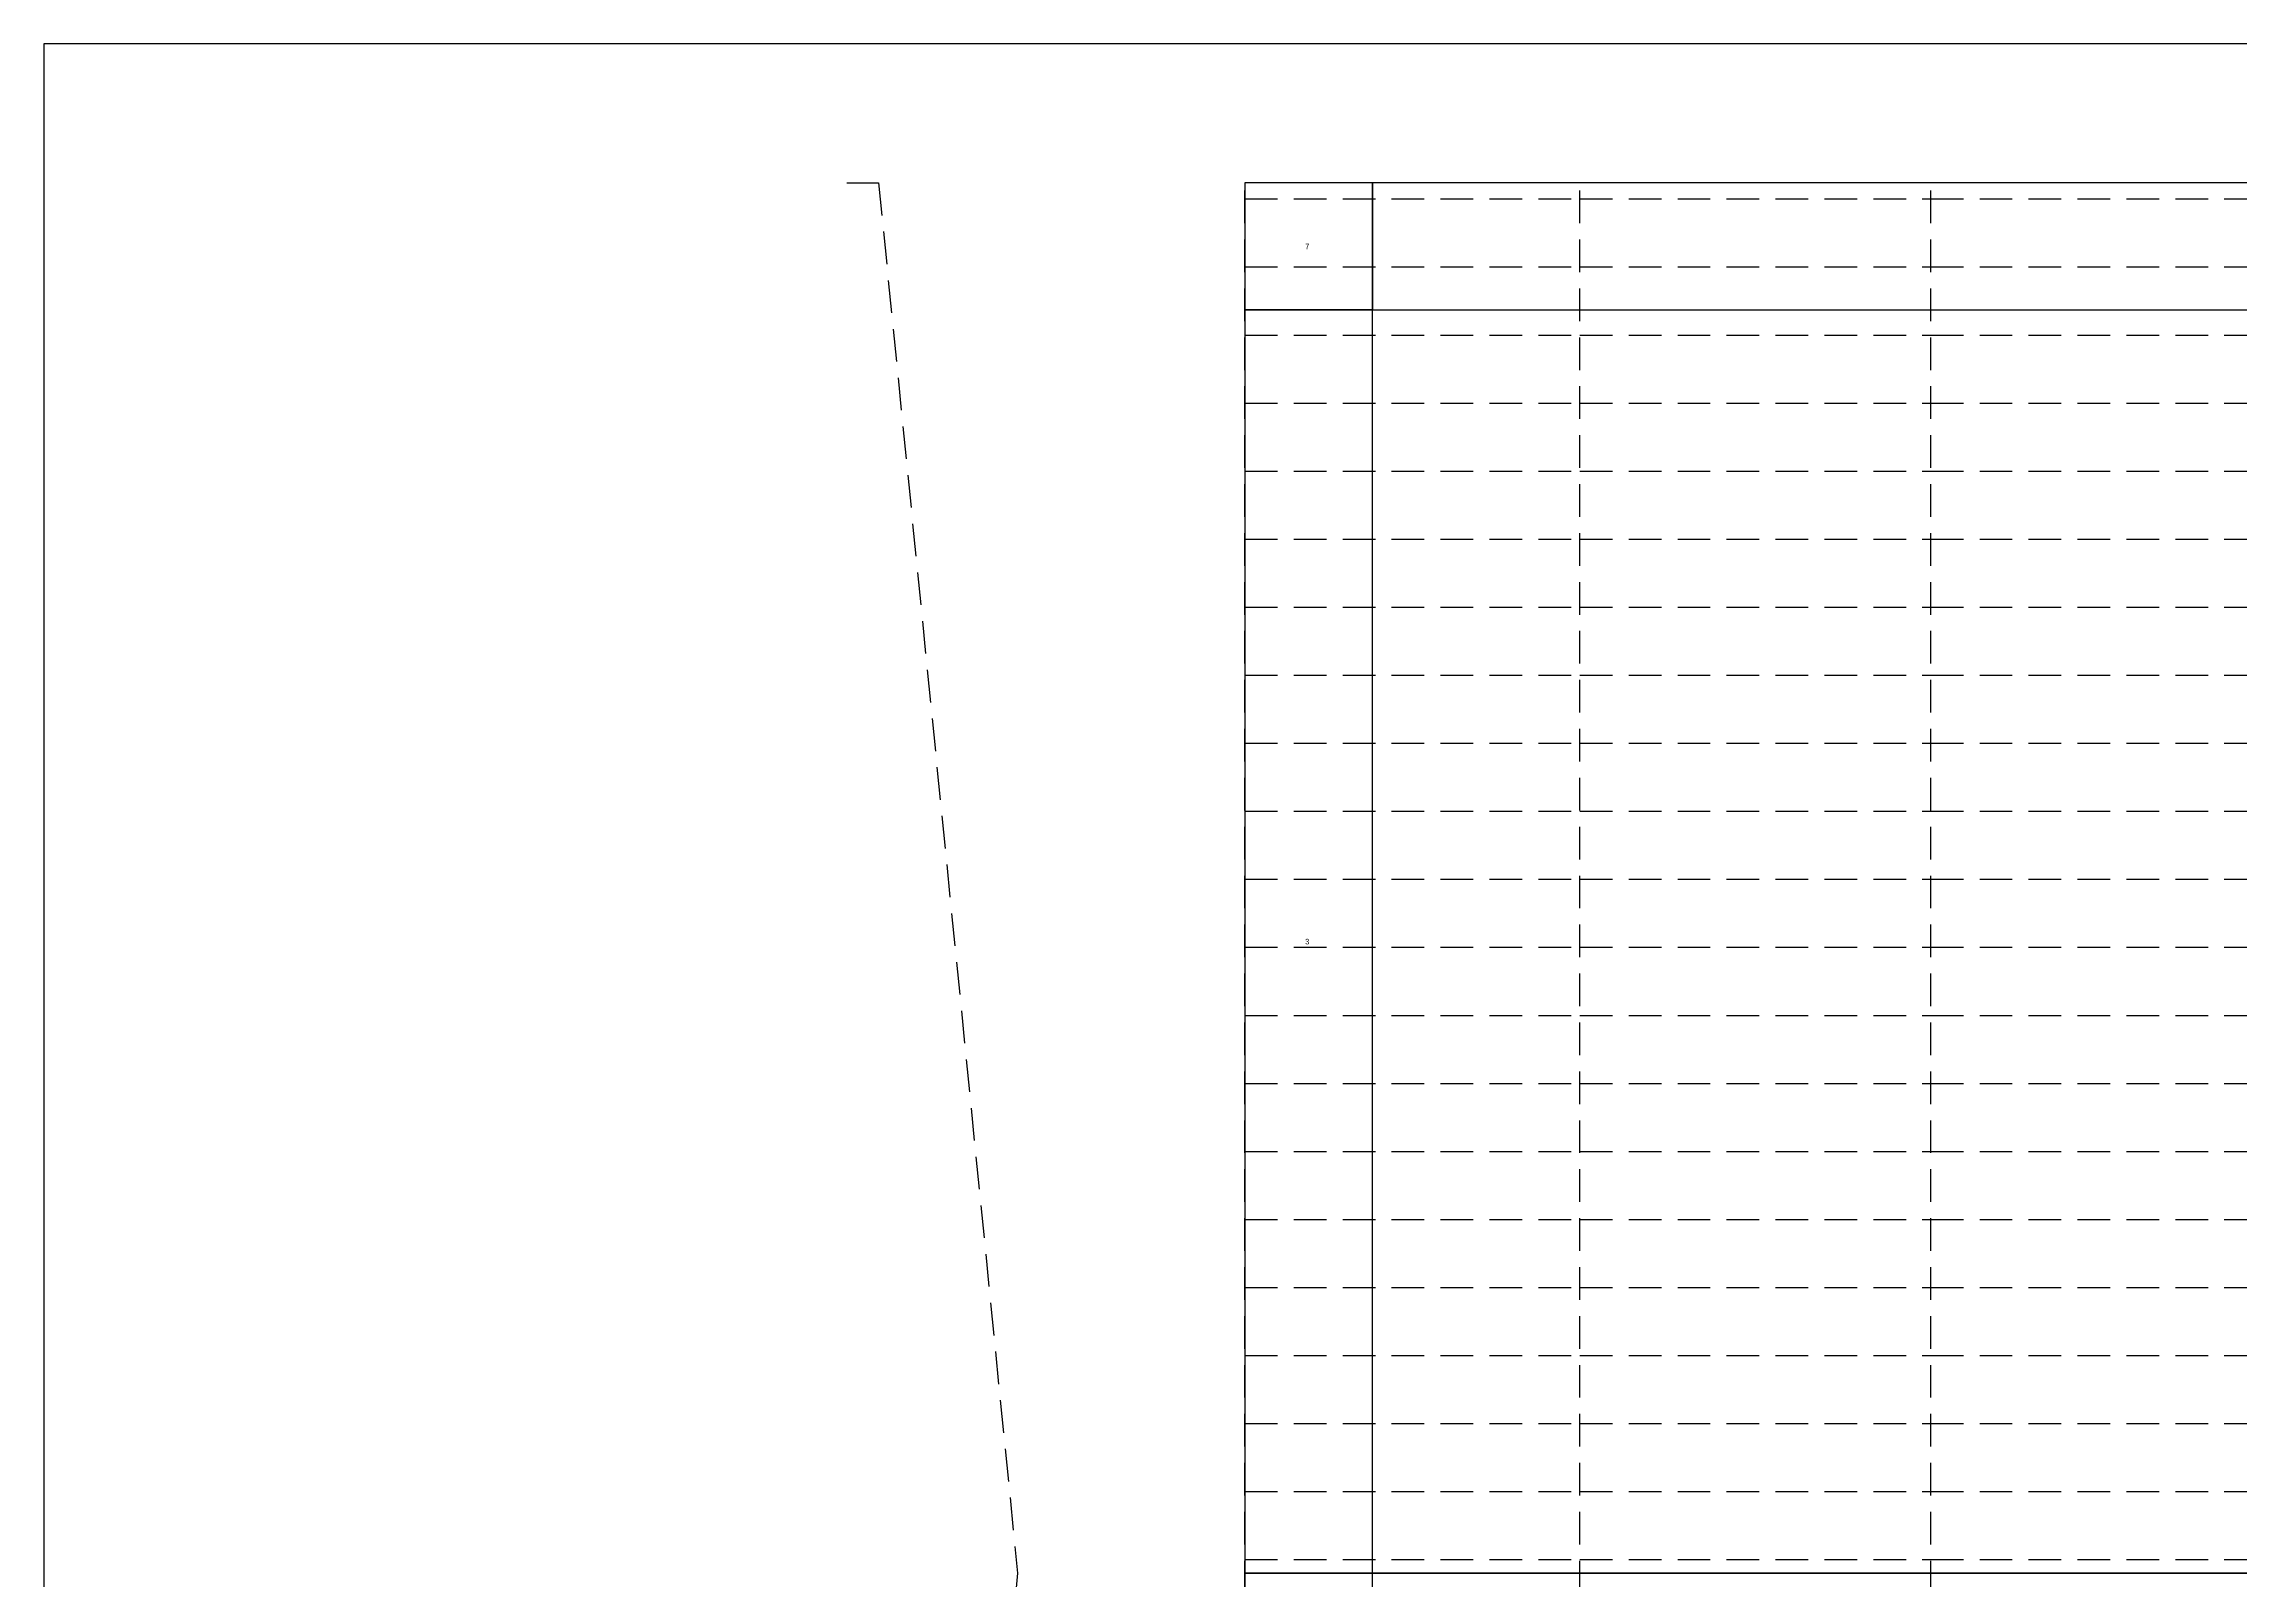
# Model space of a CAD drawing. Extents: x -2196 to 5260, y -261 to 5338.
# Drawn here: x -2196 to 1820, y 2529 to 5338 of the extents above; entities that cross this region are included whole.
import ezdxf

# ---------------------------------------------------------------- set-up
doc = ezdxf.new("R2010")
doc.units = 0
doc.linetypes.add('CONTIN', pattern=[0])
doc.linetypes.add('DASHED', pattern=[89.46, 59.64, -29.82])
doc.layers.get('0').update_dxf_attribs({"linetype": 'CONTIN'})
for name, color, linetype in [('20', 1, 'CONTIN'), ('22', 7, 'DASHED'), ('23', 7, 'DASHED')]:
    doc.layers.add(name, color=color, linetype=linetype)

msp = doc.modelspace()

# ---------------------------------------------------------------- linework, layer by layer
for p, q in [((5259.542, 5337.5), (-2196.014, 5337.5)), ((-2196.014, 5337.5), (-2196.014, -254.167))]:
    msp.add_line(p, q)
at = {"layer": '20'}
for p, q in [((0, 5083.333), (0, 2541.667)), ((3791.667, 5083.333), (0, 5083.333)), ((0, 5083.333), (0, 4851.158)), ((233.333, 5083.333), (0, 5083.333)), ((233.333, 5083.333), (233.333, 4851.158)), ((3558.333, 5083.333), (233.333, 5083.333)), ((233.333, 4851.158), (233.333, 5083.333)), ((0, 4851.158), (0, 2541.667)), ((233.333, 4851.158), (0, 4851.158)), ((0, 4851.158), (233.333, 4851.158)), ((233.333, 2541.667), (233.333, 4851.158)), ((233.333, 4851.158), (3558.333, 4851.158)), ((0, 2541.667), (3791.667, 2541.667)), ((0, 2541.667), (233.333, 2541.667)), ((0, 2541.667), (0, 0)), ((3791.667, 2541.667), (0, 2541.667)), ((0, 2541.667), (0, 232.176)), ((233.333, 2541.667), (0, 2541.667)), ((233.333, 232.176), (233.333, 2541.667))]:
    msp.add_line(p, q, dxfattribs=at)
at = {"layer": '22'}
for p, q in [((-728.14, 5083.333), (-669.807, 5083.333)), ((-669.807, 5083.333), (-415.64, 2541.667)), ((0, 5054.136), (612.5, 5054.136)), ((612.5, 5054.136), (1254.167, 5054.136)), ((1254.167, 5054.136), (1895.833, 5054.136)), ((0, 4929.756), (612.5, 4929.756)), ((612.5, 4929.756), (1254.167, 4929.756)), ((1254.167, 4929.756), (1895.833, 4929.756)), ((0, 4805.377), (612.5, 4805.377)), ((612.5, 4805.377), (1254.167, 4805.377)), ((1254.167, 4805.377), (1895.833, 4805.377)), ((0, 4680.997), (612.5, 4680.997)), ((612.5, 4680.997), (1254.167, 4680.997)), ((1254.167, 4680.997), (1895.833, 4680.997)), ((0, 4556.617), (612.5, 4556.617)), ((612.5, 4556.617), (1254.167, 4556.617)), ((1254.167, 4556.617), (1895.833, 4556.617)), ((0, 4432.237), (612.5, 4432.237)), ((612.5, 4432.237), (1254.167, 4432.237)), ((1254.167, 4432.237), (1895.833, 4432.237)), ((0, 4307.858), (612.5, 4307.858)), ((612.5, 4307.858), (1254.167, 4307.858)), ((1254.167, 4307.858), (1895.833, 4307.858)), ((0, 4183.479), (612.5, 4183.479)), ((612.5, 4183.479), (1254.167, 4183.479)), ((1254.167, 4183.479), (1895.833, 4183.479)), ((0, 4059.099), (612.5, 4059.099)), ((612.5, 4059.099), (1254.167, 4059.099)), ((1254.167, 4059.099), (1895.833, 4059.099)), ((0, 3934.719), (612.5, 3934.719)), ((612.5, 3934.719), (1254.167, 3934.719)), ((1254.167, 3934.719), (1895.833, 3934.719)), ((0, 3810.339), (612.5, 3810.339)), ((612.5, 3810.339), (1254.167, 3810.339)), ((1254.167, 3810.339), (1895.833, 3810.339)), ((0, 3685.959), (612.5, 3685.959)), ((612.5, 3685.959), (1254.167, 3685.959)), ((1254.167, 3685.959), (1895.833, 3685.959)), ((0, 3561.58), (612.5, 3561.58)), ((612.5, 3561.58), (1254.167, 3561.58)), ((1254.167, 3561.58), (1895.833, 3561.58)), ((0, 3437.2), (612.5, 3437.2)), ((612.5, 3437.2), (1254.167, 3437.2)), ((1254.167, 3437.2), (1895.833, 3437.2)), ((0, 3312.821), (612.5, 3312.821)), ((612.5, 3312.821), (1254.167, 3312.821)), ((1254.167, 3312.821), (1895.833, 3312.821)), ((0, 3188.441), (612.5, 3188.441)), ((612.5, 3188.441), (1254.167, 3188.441)), ((1254.167, 3188.441), (1895.833, 3188.441)), ((0, 3064.062), (612.5, 3064.062)), ((612.5, 3064.062), (1254.167, 3064.062)), ((1254.167, 3064.062), (1895.833, 3064.062)), ((0, 2939.682), (612.5, 2939.682)), ((612.5, 2939.682), (1254.167, 2939.682)), ((1254.167, 2939.682), (1895.833, 2939.682)), ((0, 2815.302), (612.5, 2815.302)), ((612.5, 2815.302), (1254.167, 2815.302)), ((1254.167, 2815.302), (1895.833, 2815.302)), ((0, 2690.923), (612.5, 2690.923)), ((612.5, 2690.923), (1254.167, 2690.923)), ((1254.167, 2690.923), (1895.833, 2690.923)), ((-415.64, 2541.667), (-669.807, 0)), ((0, 2566.543), (612.5, 2566.543)), ((0, 2541.667), (3791.667, 2541.667)), ((612.5, 2566.543), (1254.167, 2566.543)), ((1254.167, 2566.543), (1895.833, 2566.543))]:
    msp.add_line(p, q, dxfattribs=at)
at = {"layer": '23'}
for p, q in [((0, 0), (0, 5083.333)), ((612.5, 0), (612.5, 5083.333)), ((1254.167, 0), (1254.167, 5083.333))]:
    msp.add_line(p, q, dxfattribs=at)

# ---------------------------------------------------------------- texts
at = {"layer": '20'}
for s, p in [(' 7', (106.507, 4962.166)), (' 3', (106.507, 3691.332))]:
    msp.add_text(s, height=10.16, dxfattribs=at).set_placement(p)

doc.saveas('drawing.dxf')
